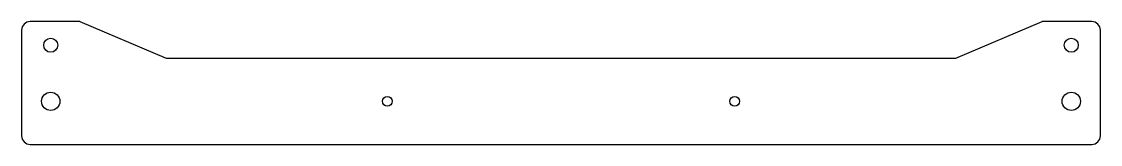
# Model space of a CAD drawing. Header units: inches. Extents: x 0 to 500, y 0 to 57.
import ezdxf

# ---------------------------------------------------------------- set-up
doc = ezdxf.new("R2010")
doc.units = ezdxf.units.IN
doc.header["$MEASUREMENT"] = 0

msp = doc.modelspace()

# ---------------------------------------------------------------- linework, layer by layer
for p, q in [((27, 57), (67, 40)), ((433, 40), (473, 57)), ((67, 40), (433, 40))]:
    msp.add_line(p, q)
for points in [[(27, 57), (4, 57)], [(496, 57), (473, 57)], [(0, 53), (0, 4)], [(500, 4), (500, 53)], [(4, 0), (496, 0)]]:
    msp.add_lwpolyline(points)
for centre, radius in [((13.5, 46), 3.25), ((486.5, 46), 3.25), ((13.5, 20), 4.25), ((169.5, 20), 2.25), ((330.5, 20), 2.25), ((486.5, 20), 4.25)]:
    msp.add_circle(centre, radius)
for centre, start, end in [((4, 53), 90, 180), ((496, 53), 0, 90), ((4, 4), 180, 270), ((496, 4), 270, 0)]:
    msp.add_arc(centre, 4, start, end)

doc.saveas('drawing.dxf')
